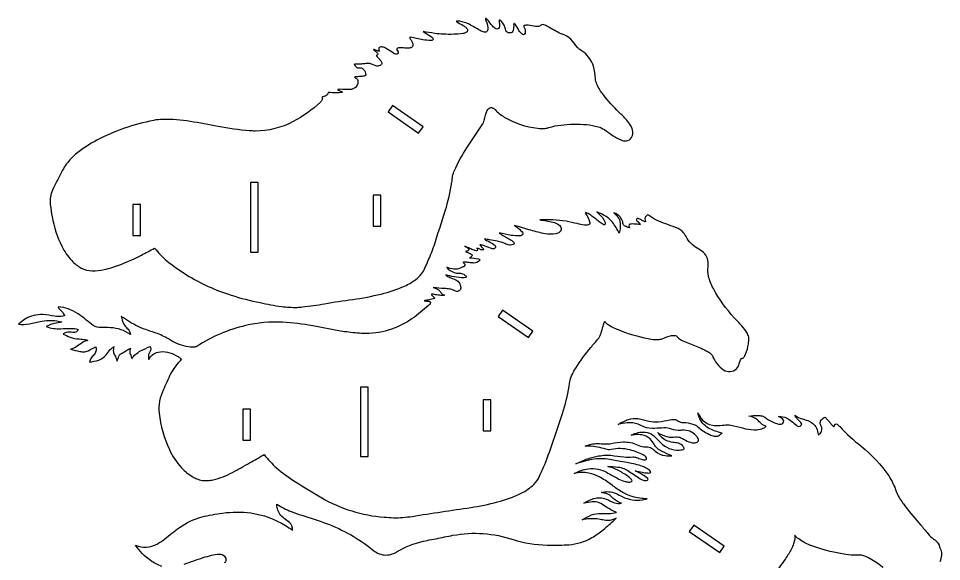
# Model space of a CAD drawing. Extents: x -367 to 392, y -253 to 380.
# Drawn here: x -72.2 to 286.5, y 169.3 to 380.1 of the extents above; entities that cross this region are included whole.
import ezdxf

# ---------------------------------------------------------------- set-up
doc = ezdxf.new("R2010")
doc.units = 0
doc.header["$MEASUREMENT"] = 0
doc.layers.get('0').update_dxf_attribs({"linetype": 'CONTINUOUS'})

msp = doc.modelspace()

# ---------------------------------------------------------------- linework, layer by layer
for points in [[(46.81, 349.93, 0.045765), (46.15, 349.73, 0.085392), (45.87, 349.54, 0.270084), (45.87, 349.3, -0.155524), (45.88, 348.68, -0.106179), (45.13, 347.6, -0.059849), (34.56, 340.08, -0.12135), (19.77, 336.41, -0.018777), (17.52, 336.51, -0.02375), (5.41, 338.18, 0.007388), (-5.43, 340.14, 0.041253), (-16.12, 340.96, 0.04256), (-19.74, 340.54, 0.070776), (-41.71, 332.88, 0.054023), (-50.1, 327.27, 0.061178), (-54.05, 322.9, 0.035664), (-55.35, 320.66, -0.006169), (-58.41, 314.65, 0.10457), (-59.88, 309.5, 0.045088), (-59.81, 307.83, 0.009362), (-59.08, 303.14, 0.067318), (-55.34, 291.71, 0.069149), (-51.47, 286.1, 0.070385), (-47.81, 283.21, 0.124563), (-43.6, 282.14, 0.062804), (-38.89, 282.65, 0.03693), (-32.81, 284.46, 0.027852), (-24.43, 288.22, -0.002601), (-19.28, 290.89, 0.051242), (-14.47, 286.03, 0.037033), (-6.84, 280.61, 0.063555), (10.52, 272.68, 0.027573), (21.7, 269.8, 0.018205), (30.06, 268.29, 0.037736), (36.11, 267.96, 0.019133), (38.18, 268.1, 0.014206), (46.78, 269.36, -0.010694), (57.73, 271.04, 0.025676), (68.74, 273.14, 0.041068), (77.87, 276.22, 0.05122), (82.29, 278.8, 0.059607), (84.47, 280.93, 0.066934), (85.72, 283.13, 0.005853), (88.07, 288.57, 0.020313), (89.29, 291.9, 0.004539), (93.69, 305.46, 0.033882), (96.21, 316.51, -0.009899), (96.54, 318.93, -0.058154), (97.19, 321.03, -0.0364), (102.05, 329.93, -0.014394), (108.32, 339.18, 0.068044), (108.54, 339.66, -0.011916), (109.61, 343.46, -0.100766), (110.56, 345.14, -0.334065), (112.21, 345.36, -0.093819), (113.07, 344.73, 0.073989), (116.61, 341.83, 0.099729), (129.52, 337.47, 0.047178), (132.53, 337.43, 0.056264), (133.9, 337.74, -0.056071), (138.52, 338.75, -0.052406), (148.57, 338.92, -0.040053), (153.02, 338.09, -0.06295), (155.52, 336.97, 0.009215), (158.68, 334.72, 0.041703), (161.85, 332.99, 0.111318), (164.03, 332.6, 0.24613), (166.08, 333.97, 0.210201), (166.43, 336.88, 0.072373), (165.76, 338.49, 0.049684), (164.19, 340.68, 0.020699), (161.16, 343.78, -0.032231), (155.11, 350.47, -0.057584), (152.57, 354.59, -0.067565), (152, 356.69, 0.063282), (151.27, 361.59, 0.149728), (147.64, 366.87, 0.017309), (146, 368.03, -0.050117), (145.09, 368.89), (143.16, 371.33, 0.100712), (140.1, 373.66, 0.029824), (138.94, 374.09, -0.040943), (136.61, 375.2, -0.004163), (133.89, 376.78, 0.046669), (131.99, 377.66, 0.152031), (131.12, 377.69, 0.127881), (130.69, 377.35, -0.116879), (130.34, 377.14, -0.102905), (128.77, 377.06, 0.00781), (125.88, 377.5, 0.118057), (124.37, 377.35, 0.452792), (124.19, 376.86, -0.041071), (124.67, 375.87, -0.236998), (124.43, 374.02, -0.392635), (123.75, 373.87, -0.074806), (123.49, 374.03, -0.070029), (122.31, 375.48, 0.013525), (120.79, 377.87, 0.066694), (120.44, 378.2, 0.363856), (120.31, 378.16, 0.087247), (120.24, 377.7, -0.064556), (120.05, 375.52, -0.125783), (119.72, 374.85, -0.111228), (119.47, 374.68, -0.13889), (118.11, 374.54, -0.206783), (117.39, 375.12, -0.046443), (116.82, 376.72, 0.172416), (114.83, 379.46, 0.592582), (114.58, 379.22, 0.011999), (114.74, 377.78, -0.11036), (114.6, 376.57, -0.408153), (113.36, 376.12, -0.107605), (111.98, 377.22, -0.005633), (110.06, 379.63, 0.089906), (109.48, 380.11, 0.400838), (109.27, 380.02, 0.122856), (109.36, 379.47, -0.069238), (110.22, 376.63, -0.148336), (109.91, 375.14, -0.244572), (109.21, 374.77, -0.078726), (108.75, 374.82, -0.059878), (107.24, 375.43, 0.004281), (102.93, 377.85, 0.080643), (99.34, 379.03, 0.060639), (98.1, 379.04, 0.516318), (98.05, 378.93, 0.100556), (98.17, 378.8, -0.007739), (100.66, 377.37, -0.023764), (101.6, 376.7, -0.091897), (102.29, 375.82, -0.403661), (101.91, 374.78, -0.085014), (100.43, 374.27, -0.035292), (97.02, 373.98, -0.011492), (92.92, 373.99, -0.023477), (89.55, 374.32, -0.00305), (85.09, 375.01, -0.03964), (87.97, 373.21, -0.030091), (88.64, 372.63, -0.07111), (88.93, 372.18, -0.438074), (88.71, 371.72, -0.093632), (88.04, 371.58, -0.045101), (85.01, 371.85, -0.009395), (80.08, 372.88, 0.225978), (79.86, 372.84, 0.200152), (79.96, 372.37, -0.042099), (81, 370.47, -0.101956), (81.12, 369.62, -0.259277), (80.58, 368.89, -0.104089), (79.32, 368.61, -0.019524), (76.56, 368.75, 0.088616), (75.11, 368.59, 0.45428), (74.89, 368, -0.02235), (75.3, 367.14, -0.612701), (74.5, 366.22, -0.086216), (73.63, 366.58, -0.005051), (71.08, 368.24, 0.055097), (69.67, 368.94, 0.145317), (68.23, 368.99, 0.11207), (67.9, 368.77, 0.185859), (67.81, 368.4, 0.065549), (68.04, 367.68, -0.192725), (68.03, 367.46, -0.222072), (67.96, 367.41, -0.080526), (67.6, 367.44, -0.004875), (66.36, 367.89, 0.091508), (65.75, 368.1), (65.74, 368.08, 0.033077), (66.71, 367.28, -0.06428), (67.48, 366.45, -0.399963), (67.36, 366, 0.073702), (66.95, 365.85, 0.277808), (66.98, 365.53, 0.086398), (67.35, 365.1, -0.014232), (68.61, 363.7, -0.180318), (69, 362.64, -0.205004), (68.67, 362.11, -0.219208), (67.04, 361.64, -0.066459), (66.38, 361.81), (64.96, 362.42, 0.161298), (62.79, 362.62, -0.034923), (61.12, 362.43, -0.012629), (58.84, 362.35, 0.084237), (58.25, 362.25, 0.492802), (58.26, 362.11, -0.076611), (59.04, 361.3, 0.175027), (59.62, 360.99, 0.079902), (60.67, 361.01, -0.231384), (61.95, 360.33, -0.15017), (62.74, 358.38, -0.109203), (62.65, 358.01, -0.162137), (62.06, 357.74, -0.044015), (60.46, 357.57, 0.004798), (58.82, 357.45, 0.062944), (58.47, 357.34), (58.44, 357.3, 0.211487), (58.62, 357.12, -0.37312), (59.75, 355.44, -0.400312), (56.63, 352.53, 0.001561), (52.7, 352.61, 0.028338), (52.04, 352.57, 0.234948), (51.88, 352.48, 0.13758), (52.04, 352.31, -0.01089), (53.41, 351.71, -0.093151), (53.59, 351.55, -0.401469), (53.56, 351.44, -0.085621), (53.39, 351.37, -0.041252), (51.45, 351.28, 0.006826), (48.13, 351.32), (48.12, 351.31, -0.283141), (47.29, 350.11, -0.062223)], [(85.42, 270.53, 0.01765), (86.92, 270.39, -0.083047), (87.78, 270.15, -0.375649), (87.96, 269.68, -0.108822), (87.17, 268.65, -0.029413), (80.86, 263.62, -0.061178), (72.74, 259.43, -0.088262), (62.85, 257.81, -0.034462), (56.16, 258.29, -0.00988), (52.99, 258.77), (42.15, 260.76, 0.029439), (30.41, 262.19, 0.07433), (16.08, 260.86, 0.087098), (-2.83, 252.79, -0.107805), (-3.97, 252.46, -0.072482), (-6.99, 252.71, -0.083169), (-13.93, 255.67, 0.051413), (-18.79, 257.99, -0.01305), (-24, 259.79, -0.05714), (-30.61, 263.34, -0.010862), (-32.22, 264.49, 0.084035), (-31.23, 261.44, 0.084828), (-30.01, 259.94, -0.121548), (-28.76, 257.99, -0.040926), (-28.64, 257.45, 0.132627), (-36.37, 260.06, 0.006149), (-40.78, 260.18, -0.152205), (-43.83, 261.38, 0.025742), (-49.3, 265.63, 0.132101), (-56.7, 268.13, 0.14683), (-56, 266.97, -0.010952), (-55.1, 266.13, -0.109544), (-54.33, 264.72, -0.098304), (-56.76, 264.42, -0.026079), (-57.99, 264.53, 0.02559), (-62.73, 265.12, 0.152656), (-69.52, 263.42, 0.057033), (-72.18, 261.43, 0.07184), (-67.99, 261.57, 0.005383), (-63.15, 262.54, -0.108055), (-55.26, 262.31, -0.022149), (-58.36, 261.71, 0.054939), (-60.12, 261.11, 0.017868), (-61.37, 260.49, 0.099946), (-55.76, 259.62, -0.020417), (-51.94, 259.81, -0.054843), (-48.96, 259.42, -0.127435), (-49.58, 258.49, -0.154716), (-50.45, 258.19, -0.042023), (-51.69, 258.29, 0.135898), (-54.3, 257.9, 0.045196), (-54.85, 257.58, 0.015402), (-52.12, 256.41, 0.086552), (-48.55, 255.71, -0.02853), (-46.23, 255.43, -0.030218), (-45.19, 255.15, 0.092201), (-47.37, 254.24, 0.012182), (-49.33, 252.87, -0.097489), (-51.99, 251.68, 0.001872), (-48.37, 250.86, 0.046271), (-46.8, 250.66, 0.101332), (-45.14, 251.1, -0.014141), (-42.08, 252.57, -0.118694), (-42.09, 250.96, -0.100278), (-42.9, 249.51, 0.039345), (-44.04, 248.11, 0.099743), (-44.56, 246.73, 0.064327), (-40.93, 247.5, 0.13033), (-38.11, 249.53, -0.026601), (-36.48, 251.56, -0.069858), (-35.04, 252.7, 0.117293), (-35.31, 250.62, 0.090339), (-35.01, 249.76, -0.016754), (-34.05, 247.86, -0.047036), (-33.79, 247.05, -0.007849), (-33.14, 249.03, -0.161317), (-32.38, 249.95, -0.003536), (-28.65, 252.06, 0.11454), (-28.86, 250.19, 0.082027), (-28.55, 249.33, -0.024732), (-28.23, 248.44, -0.047016), (-28.15, 247.98, -0.127981), (-24.72, 251.04, 0.031193), (-21.13, 252.79, -0.100056), (-20.76, 251.81, -0.182431), (-21.16, 250.64, 0.190044), (-21.68, 248.46, 0.046811), (-21.53, 247.7, -0.22884), (-17.92, 250.57, -0.120494), (-14.25, 250.55, -0.066101), (-10.82, 249.18, -0.014502), (-9.55, 248.44, -0.092022), (-8.89, 247.81, 0.024673), (-11.35, 244.86, 0.038296), (-13.06, 242.11, 0.012444), (-15.94, 235.79, 0.043213), (-17.33, 231.55, 0.080094), (-17.52, 226.84, 0.078303), (-13.53, 212.73, 0.075992), (-8.81, 205.67, 0.068794), (-4.42, 202.13, 0.024706), (-2.88, 201.34, 0.118126), (1.43, 200.72, 0.040982), (3.49, 201.03, 0.069539), (11.01, 203.88, 0.00617), (17.63, 207.57, -0.002561), (23.33, 210.78, 0.052301), (28.15, 205.62, 0.04448), (35.43, 200.23, 0.001777), (45.64, 193.99, 0.111888), (69.94, 186.5, 0.011711), (73.61, 186.28, 0.043792), (80.77, 186.81, -0.003277), (103.64, 190.23, 0.024857), (113.97, 192.38, 0.045516), (123.22, 195.8, 0.075518), (128.09, 199.2, 0.094162), (130.28, 202.45, -0.007569), (132.29, 206.97, 0.011841), (132.84, 208.32, 0.00842), (136.15, 217.48, 0.003798), (139.24, 226.73, 0.035024), (141.79, 237.2, 0.007881), (142.01, 238.99, -0.077883), (143.05, 242.06, -0.024608), (144.37, 244.37, -0.034388), (150.2, 252.37, -0.006311), (153.11, 255.75, 0.067531), (153.78, 256.81, 0.019254), (154.2, 257.92, 0.015085), (154.98, 260.63, -0.012002), (155.61, 262.56, 0.122394), (156.6, 261.5, 0.051584), (160.89, 259.31, 0.048953), (172.5, 255.8, 0.046076), (176.45, 255.45, 0.084431), (177.96, 255.77, -0.048405), (181.59, 256.97, -0.112977), (183.15, 256.97, -0.201127), (183.98, 256.29, 0.060267), (184.28, 255.96, 0.051245), (185.96, 255.02, 0.016775), (188.61, 253.94, -0.007083), (193.72, 251.78, -0.033971), (196.44, 250.3, -0.121555), (197.46, 249.22, 0.151862), (201.82, 243.67, 0.349199), (206.86, 244.11, 0.054214), (207.38, 244.74, 0.074047), (208.19, 247.22, -0.105201), (208.61, 247.98, -0.131615), (209.28, 248.28, 0.131162), (209.73, 248.61, 0.066959), (210.38, 249.77, 0.078626), (211.43, 253.85, 0.034123), (211.62, 255.96, 0.1358), (211.06, 257.75, 0.051246), (208.88, 260.79, 0.012534), (205.96, 263.95, -0.06291), (197.84, 275.24, -0.058346), (195.92, 280.11, -0.099086), (195.84, 283.62, 0.103753), (195.43, 287.13, 0.116919), (194.04, 289.2, 0.063367), (191.58, 290.93, -0.147917), (187.21, 295.44, 0.057846), (185.8, 297.42, 0.082299), (184.51, 298.37, 0.018825), (183.11, 298.97, -0.013667), (175.79, 301.78, -0.070166), (172.64, 303.75, 0.279584), (172.14, 303.79, 0.337705), (171.28, 301.79), (171.51, 301.33, -0.137021), (171.51, 301.17, -0.294462), (171.31, 301.2, -0.0505), (169.53, 302.08, 0.135048), (168.29, 302.44, 0.380433), (168, 302.09, 0.203012), (168.14, 301.58, 0.012223), (169.39, 300.42, -0.279154), (169.46, 300.22, -0.266862), (169.38, 300.16, -0.077412), (168.85, 300.13, 0.015618), (166.55, 300.34, 0.084383), (165.4, 300.2, 0.369443), (165.02, 299.58, 0.009055), (165.22, 298.86, -0.042889), (163.57, 299.49, -0.06075), (163.06, 299.86, -0.094619), (162.83, 300.23, -0.04884), (162.63, 301.17, 0.204825), (159.9, 304.39, 0.054023), (159.12, 304.65, -0.068146), (160.74, 303.03, -0.13977), (161.58, 300.64, -0.037042), (161.51, 297.82, -0.059965), (161.26, 296.77, 0.040213), (158.61, 300.97, 0.067193), (156.67, 302.89, 0.05733), (152.58, 305.03, -0.004586), (154.38, 303.21, -0.071132), (155.58, 301.48, -0.087223), (155.85, 300.37, -0.210267), (155.73, 300.04, -0.181614), (155.58, 299.99, -0.083505), (155.09, 300.15, -0.030799), (153.5, 301.2, -0.005578), (150.24, 303.75, 0.054343), (148.8, 304.57, 0.031047), (148.26, 304.75, 0.303669), (148.16, 304.72, 0.303669), (148.15, 304.61, -0.013291), (149.3, 302.38, -0.035452), (149.83, 300.9, -0.418375), (149.18, 299.98, -0.094139), (147.72, 299.92, -0.033226), (144.96, 300.46, 0.008896), (140.66, 301.4, 0.044225), (130.37, 301.94, -0.031803), (135.49, 301.02, -0.088983), (137.78, 300.03, -0.200095), (138.72, 298.54, -0.26575), (138.11, 297.15, -0.122586), (136.67, 296.55, -0.107483), (132.49, 296.52, -0.025718), (126.89, 297.88, 0.002583), (120.57, 299.75, -0.059548), (123.09, 297.71, -0.033576), (123.62, 297.05, -0.130224), (123.8, 296.39, -0.28517), (123.45, 295.93, -0.113288), (122.54, 295.69, -0.05069), (119.31, 295.91, -0.014931), (114.65, 296.85, 0.039856), (115.63, 296.16, -0.014217), (119.28, 294.04, -0.030608), (120.15, 293.38, -0.147068), (120.47, 292.83, -0.292635), (120.32, 292.54, -0.171862), (118.58, 292.16, -0.085533), (116.83, 292.69, 0.05968), (113.94, 293.63, 0.022366), (110.91, 294.17, -0.010951), (108.92, 294.52, 0.039813), (110.61, 293.49, -0.016282), (112.5, 292.41, -0.119726), (113.21, 291.68, -0.357061), (112.92, 290.88, -0.11107), (112.54, 290.73, -0.136921), (111.26, 290.92, 0.005217), (108.49, 292, 0.076795), (107.14, 292.23, -0.026095), (108.18, 291.02, -0.068845), (108.51, 290.46, -0.5124), (108.27, 290.22, -0.071328), (107.09, 290.52, 0.00999), (105.95, 290.97, -0.059868), (106.18, 290.37, -0.490615), (105.79, 289.92, -0.070582), (104.03, 290.44, -0.013494), (102.36, 291.23, 0.02499), (101.23, 291.7, -0.108111), (102.67, 290.73, -0.439882), (102.56, 290, -0.077658), (102.24, 289.83, 0.015682), (101.54, 289.6, -0.009452), (103.35, 288.86, -0.098133), (104.09, 288.29, -0.312432), (104.05, 287.83, -0.122421), (103.66, 287.5, -0.020118), (103.02, 287.23, -0.030814), (106.56, 286.78, -0.247196), (107.07, 286.39, -0.249123), (106.99, 286.11, -0.19784), (104.81, 285.17, -0.049988), (102.86, 285.36, 0.044824), (101.3, 285.5, 0.049556), (100.54, 285.41, -0.09315), (101.26, 284.69, -0.350084), (101.07, 283.95, -0.066439), (100.8, 283.75, -0.038632), (99.69, 283.32, -0.115483), (97.75, 282.72, -0.050933), (97.05, 282.77, -0.032011), (94.22, 283.51, 0.082858), (94.81, 282.83, 0.119383), (97.99, 281.28, 0.046208), (99.54, 281.17, -0.176906), (101.18, 280.55, -0.030645), (101.99, 279.7, -0.067123), (101.02, 279.47, -0.066685), (97.08, 279.81, -0.005513), (93.88, 280.55, 0.153889), (94.26, 280.19, 0.057842), (95.85, 279.45), (97.74, 278.66, -0.296108), (99.65, 275.35, -0.489621), (97.81, 274.25, -0.063653), (96.9, 274.65, 0.067642), (95.41, 275.06, 0.023287), (93.35, 275.24, -0.007783), (89.02, 275.64, -0.073618), (90.87, 274.85, -0.104716), (91.84, 273.83, 0.120615), (92.74, 272.97, 0.05159), (93.43, 272.65, -0.060479), (91.42, 272.66, -0.015883), (89.42, 272.97, 0.033163), (88.42, 273.09, 0.303377), (88.28, 273.02, 0.303377), (88.3, 272.86, 0.037652), (88.6, 272.5, 0.028635), (89.63, 271.64, -0.167251), (89, 271.22, -0.04756), (86.89, 270.8, 0.022912)]]:
    msp.add_lwpolyline(points, format="xyb", close=True)
for points in [[(85.02, 338.08), (73.2, 346.29), (71.48, 343.83), (83.31, 335.62)], [(21, 316.43), (18, 316.43), (18, 289.43), (21, 289.43)], [(68.67, 311.46), (65.67, 311.46), (65.67, 299.46), (68.67, 299.46)], [(-24.74, 307.87), (-27.74, 307.87), (-27.74, 295.87), (-24.74, 295.87)], [(127.75, 258.66), (115.92, 266.87), (114.21, 264.41), (126.04, 256.19)], [(63.72, 237), (60.72, 237), (60.72, 210), (63.72, 210)], [(111.4, 232.04), (108.4, 232.04), (108.4, 220.04), (111.4, 220.04)], [(17.98, 228.45), (14.98, 228.45), (14.98, 216.45), (17.98, 216.45)], [(202.04, 175.2), (190.22, 183.41), (188.5, 180.95), (200.33, 172.73)]]:
    msp.add_lwpolyline(points, close=True)
for points in [[(-16.42, 167.33, -0.073814), (-20.87, 169.68, -0.089923), (-26.69, 175.62, 0.231402), (-18.34, 176.06, 0.046301), (-15.41, 177.98, -0.010595), (-9.59, 182.5, -0.093483), (-0.86, 186.59, -0.022408), (7.11, 188.09, -0.063593), (18.07, 188.12, -0.105366), (31.57, 183.25, -0.011739), (34.29, 181.43, 0.244852), (33.11, 184.48, 0.017076), (31.09, 185.96, -0.174603), (28.47, 189.85, -0.040088), (28.16, 191.56, 0.053484), (33.77, 188.68, 0.016946), (37.89, 187.25, -0.011275), (47.5, 184.05, -0.079761), (65.31, 173.93, 0.042669), (67.34, 172.55, 0.184617), (72.48, 172.04, 0.073079), (74.71, 172.92, 0.010143), (75.97, 173.69, -0.077466), (86.57, 177.45, -0.008294), (90.08, 178.13, -0.002048), (96.63, 179.44, -0.129787), (120.02, 177.78, 0.068698), (133.24, 175.63, 0.017049), (138, 175.64, 0.006651), (141.69, 175.78, 0.108482), (150.62, 178.54, 0.049659), (155.07, 181.6, 0.013223), (156.78, 183.07, 0.004931), (160.1, 186.14, -0.12232), (156.81, 185.15, -0.038295), (156, 185.2, -0.019785), (153.88, 185.64, 0.070803), (148.9, 185.79, 0.021199), (146.92, 185.49, -0.046135), (150.54, 187.34, -0.102521), (154.14, 187.9, 0.060237), (160.16, 188.29, 0.048051), (159.62, 188.61, -0.047651), (156.45, 190.26, 0.0388), (154.16, 191.79, 0.124115), (151.33, 192.42, 0.028349), (150.05, 192.33), (147.52, 191.94, -0.07817), (151.4, 193.75, -0.152169), (156.14, 193.53, -0.030845), (158.17, 192.62, 0.088928), (160.8, 191.84, 0.071439), (162.09, 191.93, -0.115922), (158.54, 194.15, 0.073118), (156.87, 195.45, 0.072571), (155.59, 195.87, 0.018274), (154.25, 196.06, -0.180739), (160.01, 195.68, -0.012361), (162.43, 194.46, 0.159025), (170.29, 193.28, 0.021987), (172.16, 193.64, -0.05908), (166.34, 194.5, -0.062738), (162.21, 196.32, -0.036683), (158.48, 198.92, 0.029221), (154.03, 201.85, 0.068833), (149.43, 203.62, 0.12348), (143.74, 203.44, -0.058484), (148.37, 205.13, -0.17112), (155.75, 204.21, -0.01834), (157.97, 202.99, 0.007839), (161.12, 201.31, 0.043634), (163.71, 200.29, 0.079402), (165.33, 200.14, 0.054508), (166, 200.28, 0.474546), (166.19, 200.78, 0.106137), (165.2, 201.88, 0.050727), (161.48, 204.29, 0.039084), (158.11, 205.8, 0.021841), (156.84, 206.17, -0.036845), (160.73, 205.96, -0.108252), (165.17, 204.24, 0.002804), (169.38, 201.39, 0.051985), (170.54, 200.83, 0.143367), (172.29, 200.88, 0.347744), (172.46, 201.19, 0.16424), (172.35, 201.44, 0.090236), (170.29, 202.99, 0.018122), (168.17, 204.05, -0.028444), (167.44, 204.42), (167.44, 204.44, -0.027185), (170.23, 203.93, 0.02939), (172.25, 203.64, 0.040727), (173.01, 203.67, 0.101553), (173.42, 203.85, 0.350812), (173.43, 204.27, 0.104903), (172.78, 204.9, 0.057569), (171.04, 205.85, 0.062917), (165.32, 207.52, -0.003756), (161.6, 208.08), (157.66, 208.86, 0.091707), (150.68, 208.85, 0.027574), (147.49, 208.12, 0.010133), (144.36, 207.16, -0.019345), (149.07, 209.2, -0.052311), (153.25, 210.26, -0.014005), (155.99, 210.58, -0.049983), (157.99, 210.53, 0.003046), (163.08, 209.9, 0.044691), (166.49, 209.87, -0.075203), (167.94, 209.64, -0.003986), (169.9, 208.96, 0.117913), (171.49, 208.81, 0.487541), (171.86, 209.51, 0.146335), (170.62, 210.69, 0.048946), (168.16, 211.73, 0.014104), (165.43, 212.61, 0.125144), (158.17, 212.74, -0.111025), (156.04, 212.86, 0.077233), (149.58, 214.04, 0.020813), (148.06, 214, -0.116459), (152.82, 215.07, -0.007046), (155.96, 214.91, 0.052828), (158.07, 215.1, -0.035822), (162.8, 215.68, -0.113588), (168.26, 214.6, 0.075337), (170.84, 213.84, 0.016658), (172.39, 213.77, -0.147693), (174.24, 213.04, -0.026124), (175.27, 212.08, 0.155137), (179.05, 210.39, 0.038), (181.72, 210.28, -0.004554), (177.93, 211.97, -0.154453), (174.81, 214.81, 0.071573), (173.22, 216.89, 0.152867), (170.08, 218.4, 0.05997), (167.42, 218.49, 0.014132), (165.92, 218.33, -0.145589), (171.46, 219.5, -0.132228), (174.32, 218.38, -0.032101), (177.4, 215.36, 0.209951), (184.54, 212.55, 0.030297), (185.76, 212.65, 0.140447), (186.41, 212.96, 0.178554), (186.43, 213.11, 0.130823), (186.16, 213.85, 0.202737), (184.28, 215.21, 0.004214), (182.04, 215.54, -0.053329), (179.47, 216.29, -0.099799), (177.52, 217.68, -0.016819), (176.15, 219.35, 0.050527), (179.76, 217.8, 0.110499), (183.25, 217.63, -0.123759), (185.26, 217.32, -0.018266), (187.65, 216.05, 0.087989), (190.23, 215.29, 0.239585), (191.95, 215.96, 0.143445), (192.09, 216.36, 0.134638), (191.53, 217.67, 0.230206), (186.55, 220.24, 0.042701), (185.01, 220.18, -0.112495), (181.6, 220.71, 0.083233), (178.57, 221.13, 0.019544), (175.09, 220.91, -0.112088), (170.8, 221.56, -0.008377), (168.62, 222.54, 0.115285), (164.3, 223.1, 0.043674), (160.83, 222.5, -0.052281), (164.8, 224.42, -0.116171), (168.56, 224.76, -0.027076), (169.68, 224.55), (172.78, 223.76, 0.084373), (176.42, 223.52, 0.028564), (180.88, 224.29, -0.031217), (182.17, 224.43, -0.046203), (183.13, 224.37, -0.105933), (184.06, 223.93, 0.155265), (186.16, 223.24, -0.087596), (189.88, 222.63, -0.10749), (191.37, 221.94, 0.072014), (195.28, 219.14, 0.015698), (196.88, 218.34, 0.075665), (198.64, 217.89, 0.169673), (200.23, 218.34, -0.012934), (201.25, 219.11, -0.067785), (195.89, 221.11, -0.182321), (192.32, 225.26, -0.02277), (191.79, 226.94, 0.061476), (193.68, 224.21, 0.157646), (197.44, 222.22, 0.082128), (200.5, 222.11, -0.032955), (203.3, 222.34, -0.05525), (205.84, 222.01, 0.015646), (210.3, 220.85, 0.056775), (214.78, 220.44, 0.086694), (217.24, 221, 0.088917), (218.39, 221.81, -0.109428), (216.39, 222.86, -0.01744), (215, 224.22, 0.150611), (211.68, 225.73, -0.028592), (214.98, 226.01, -0.05644), (216.77, 225.79, -0.07497), (217.82, 225.31, 0.03633), (220.79, 223.49, 0.05804), (223.18, 222.65, 0.127341), (224.49, 222.7, 0.481067), (225.01, 224.33, 0.101239), (224.31, 224.98, 0.009301), (223.19, 225.54, -0.163667), (226.42, 224.93, -0.043557), (228.17, 223.76, -0.015588), (230.1, 222.16, 0.152329), (231.09, 221.73, 0.214585), (231.89, 222.14, 0.073441), (232.15, 222.52, 0.192383), (232.11, 222.91, 0.090613), (231.59, 223.48, -0.058617), (229.96, 225.34, -0.031607), (229.54, 226.06, 0.077441), (231.82, 224.84, 0.014907), (234.57, 223.98, -0.118458), (236.43, 222.91, -0.212099), (238.52, 218.68), (238.56, 218.61, 0.299542), (238.63, 218.6, 0.453322), (239.75, 221.8, -0.130464), (239.37, 223.13, -0.19971), (239.92, 224.38, -0.062418), (241.28, 225.37), (243.42, 222.83, 0.0058), (244.38, 221.8, 0.13208), (244.64, 221.65, 0.31369), (244.76, 221.71, 0.020458), (245.07, 222.47, -0.349283), (245.46, 222.62, -0.324644), (245.91, 222.59, -0.027643), (246.94, 221.64, 0.043094), (255.29, 214.04, -0.072943), (265.98, 202.51, -0.06937), (268.88, 196.5, 0.064235), (271.39, 192.01, 0.014309), (272.56, 190.46, 0.012492), (278.33, 183.53, -0.004148), (281.21, 180.09, 0.061256), (283.43, 177.95, -0.009953), (284.34, 177.34, -0.163725), (285.71, 174.93, 0.033827), (286.18, 173.75, -0.140222), (286.46, 171.72, -0.067632), (285.81, 169.11, 0.014403)], [(263.83, 166.94, 0.030715), (258.74, 170.35, 0.046204), (255.95, 171.59, 0.070542), (254.72, 171.77, -0.055782), (251.38, 171.8, -0.069534), (235.34, 175.64, -0.054937), (231.02, 178.02, -0.062009), (229.44, 179.51, -0.11579), (229.04, 176.19, -0.057571), (227.14, 172.31, -0.014177), (225.86, 170.36, -0.001808), (222.05, 165.06, 0.048267)], [(7.94, 168.89, 0.234932), (8.56, 169.65, 0.35305), (6.97, 171.85, 0.069636), (5.9, 172.02, 0.068217), (2.72, 171.61, 0.011631), (-0.5, 170.66, 0.003925), (-7.86, 168.16, -0.047624)]]:
    msp.add_lwpolyline(points, format="xyb")

doc.saveas('drawing.dxf')
